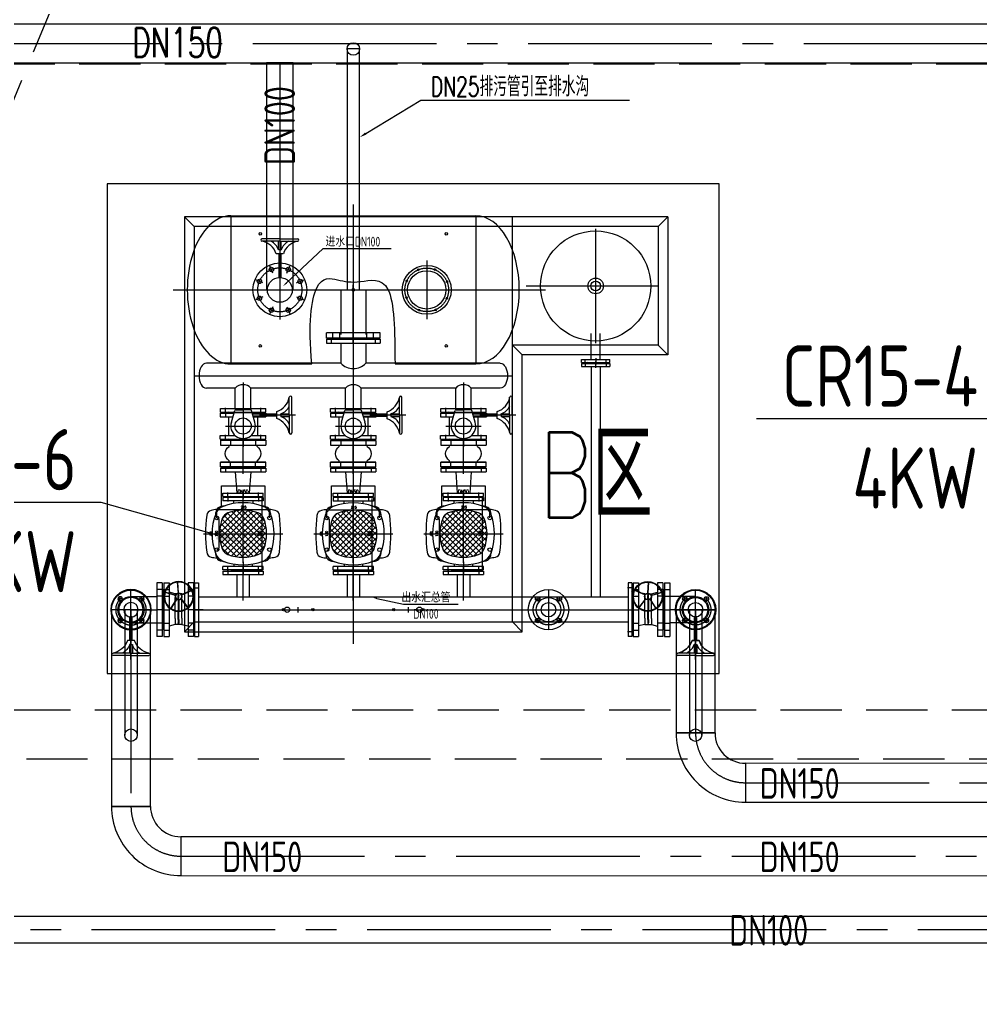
# Model space of a CAD drawing. Header units: millimetres. Extents: x 10779125 to 11142123, y -372083 to -144871.
# Drawn here: x 11064556 to 11068485, y -301267 to -297267 of the extents above; entities that cross this region are included whole.
import ezdxf
from ezdxf import colors
from ezdxf.entities.mleader import LeaderData, LeaderLine
from ezdxf.math import Vec2, Vec3

# ---------------------------------------------------------------- set-up
doc = ezdxf.new("R2010")
doc.units = ezdxf.units.MM
doc.header["$LTSCALE"] = 1000
doc.header["$MEASUREMENT"] = 0
doc.header["$PDSIZE"] = -1
for name, pattern in [('CENTER', [2.9, 2.5, -0.2, 0, -0.2]), ('CENTER2', [1.125, 0.75, -0.125, 0.125, -0.125]), ('DASH', [0.35, 0.25, -0.1]), ('DASHED', [0.35, 0.25, -0.1])]:
    doc.linetypes.add(name, pattern=pattern)
doc.layers.get('0').update_dxf_attribs({"color": 255, "linetype": 'CONTINUOUS'})
doc.layers.get('Defpoints').update_dxf_attribs({"linetype": 'CONTINUOUS'})
for name, color, linetype in [('1', 255, 'CONTINUOUS'), ('10', 7, 'CONTINUOUS'), ('1轮廓实线层', 7, 'CONTINUOUS'), ('2细线层', 4, 'CONTINUOUS'), ('3中心线', 1, 'CENTER2'), ('3中心线层', 1, 'CENTER'), ('4标注层', 4, 'CONTINUOUS'), ('4虚线层', 6, 'DASHED'), ('6文字层', 3, 'CONTINUOUS'), ('8', 8, 'CONTINUOUS')]:
    doc.layers.add(name, color=color, linetype=linetype)
for name, color, linetype, lineweight in [('1粗实线', 254, 'CONTINUOUS', 30), ('5底盘', 2, 'CONTINUOUS', 30), ('_0', 7, 'CONTINUOUS', 80)]:
    doc.layers.add(name, color=color, linetype=linetype, lineweight=lineweight)
doc.styles.add('_HZTXT', font='tssdeng.shx', dxfattribs={"width": 0.8, "bigfont": 'tssdchn.shx'})
doc.styles.add('CONVERTER_1', font='simplex.shx', dxfattribs={"width": 0.665})
doc.styles.add('hz', font='simplex', dxfattribs={"width": 0.7, "bigfont": 'hztxt'})
doc.styles.add('PC_TEXTSTYLE', font='isocp.shx', dxfattribs={"width": 0.8, "bigfont": 'hzfs.shx'})
doc.styles.add('TH_GBDIM', font='romans.shx', dxfattribs={"width": 0.8, "bigfont": 'gbcbig.shx'})
doc.dimstyles.new('TH_GBDIM', dxfattribs={"dimtxt": 3.5, "dimasz": 2.5, "dimexe": 2, "dimexo": 0, "dimgap": 1.5, "dimtad": 1, "dimdec": 1, "dimzin": 0, "dimdsep": 46, "dimtxsty": 'TH_GBDIM', "dimcen": 2.5, "dimclrd": 130, "dimclre": 130, "dimclrt": 3, "dimadec": 0, "dimazin": 0, "dimtfac": 0.714286, "dimtdec": 1, "dimtmove": 0, "dimatfit": 3, "dimfxl": 0, "dimtzin": 0, "dimlwd": -1, "dimlwe": -1, "dimarcsym": 0})

# ---------------------------------------------------------------- blocks, each defined once
blk = doc.blocks.new('bf211016')
at = {"layer": '8', "color": 8, "linetype": 'DASH', "elevation": 0}
blk.add_lwpolyline([(14385.7, 6587.7), (-10400, 6587.7), (-10400, 855), (6185.7, 855), (6185.7, 655), (1319.7, 655), (1319.7, 0)], dxfattribs=at)
blk = doc.blocks.new('*U221')
at = {"layer": '1粗实线'}
for p, q in [((-4.7, 2), (4.7, -2)), ((-2, -4.7), (2, 4.7))]:
    blk.add_line(p, q, dxfattribs=at)
blk = doc.blocks.new('*U222')
at = {"layer": '1粗实线', "color": 0, "linetype": 'ByBlock', "lineweight": -2}
for p, rotation in [((21520.6, -1105.9), 90), ((21588.8, -1105.9), 45), ((21472.3, -1154.1), 135), ((21472.3, -1222.3), 180), ((21637, -1222.3), 315), ((21520.6, -1270.6), 225), ((21588.8, -1270.6), 270)]:
    blk.add_blockref('*U221', p, dxfattribs=dict(at, rotation=rotation))
blk.add_blockref('*U221', (21637, -1154.1), dxfattribs=at)
blk = doc.blocks.new('DN100法兰侧视图')
at = {"layer": '1'}
for p, q in [((-25, 77.5), (-22, 82)), ((-22, 110), (0, 110)), ((-22, 110), (-22, -110)), ((0, 110), (0, -110)), ((-25, 77.5), (-25, -77.5)), ((-22, 55), (0, 55)), ((-25, -77.5), (-22, -82)), ((-22, -55), (0, -55)), ((-22, -110), (0, -110))]:
    blk.add_line(p, q, dxfattribs=at)
at = {"layer": '3中心线层'}
for p, q in [((-22, 83.1), (0, 83.1)), ((-25, 0), (0, 0)), ((-22, -83.1), (0, -83.1))]:
    blk.add_line(p, q, dxfattribs=at)
blk = doc.blocks.new('*U216')
blk.add_circle((0, 0), 9)
at = {"layer": '3中心线'}
blk.add_line((-14.4, -6), (14.4, 6), dxfattribs=at)
blk = doc.blocks.new('*U217')
at = {"color": 0, "linetype": 'ByBlock', "lineweight": -2}
for p, rotation in [((2646.1, -4991.8), 90), ((2715, -4991.8), 45), ((2597.4, -5040.5), 135), ((2597.4, -5109.4), 180), ((2763.7, -5109.4), 314.9999999999999), ((2646.1, -5158.1), 225), ((2715, -5158.1), 270)]:
    blk.add_blockref('*U216', p, dxfattribs=dict(at, rotation=rotation))
blk.add_blockref('*U216', (2763.7, -5040.5), dxfattribs=at)
blk = doc.blocks.new('DN100法兰正视图')
for radius in [110, 50.8]:
    blk.add_circle((0, 0), radius)
at = {"layer": '3中心线', "ltscale": 4}
for p, q in [((0, 121.7), (0, -121.7)), ((-121.7, 0), (121.7, 0))]:
    blk.add_line(p, q, dxfattribs=at)
blk.add_circle((0, 0), 90, dxfattribs=at)
blk.add_blockref('*U217', (-2680.6, 5074.9))
blk = doc.blocks.new('20200110.140932')
at = {"layer": '1粗实线'}
for p, q in [((-70, 0), (-74.5, -2)), ((-70, 0), (70, 0)), ((70, 0), (74.5, -2)), ((-110, -2), (-110, -18)), ((-110, -2), (110, -2)), ((-110, -18), (110, -18)), ((-50.8, -18), (-50.8, -100)), ((50.8, -18), (50.8, -100)), ((110, -2), (110, -18)), ((-50.8, -100), (-600, -100)), ((600, -100), (50.8, -100)), ((-481.8, -201.6), (-600, -201.6)), ((-481.8, -284.6), (-481.8, -201.6)), ((-31.8, -201.6), (-418.2, -201.6)), ((-418.2, -284.6), (-418.2, -201.6)), ((-31.8, -284.6), (-31.8, -201.6)), ((418.2, -201.6), (31.8, -201.6)), ((31.8, -284.6), (31.8, -201.6)), ((418.2, -284.6), (418.2, -201.6)), ((600, -201.6), (481.8, -201.6)), ((481.8, -284.6), (481.8, -201.6)), ((-542.5, -299.6), (-542.5, -284.6)), ((-542.5, -284.6), (-357.5, -284.6)), ((-542.5, -299.6), (-357.5, -299.6)), ((-505, -301.6), (-509.5, -299.6)), ((-505, -301.6), (-395, -301.6)), ((-395, -301.6), (-390.5, -299.6)), ((-357.5, -299.6), (-357.5, -284.6)), ((-92.5, -299.6), (-92.5, -284.6)), ((-92.5, -284.6), (92.5, -284.6)), ((-92.5, -299.6), (92.5, -299.6)), ((-55, -301.6), (-59.5, -299.6)), ((-55, -301.6), (55, -301.6)), ((55, -301.6), (59.5, -299.6)), ((92.5, -299.6), (92.5, -284.6)), ((357.5, -299.6), (357.5, -284.6)), ((357.5, -284.6), (542.5, -284.6)), ((357.5, -299.6), (542.5, -299.6)), ((395, -301.6), (390.5, -299.6)), ((395, -301.6), (505, -301.6)), ((505, -301.6), (509.5, -299.6)), ((542.5, -299.6), (542.5, -284.6))]:
    blk.add_line(p, q, dxfattribs=at)
at = {"layer": '1粗实线', "color": 1}
for p, q in [((-50.8, -18), (-50.8, -17)), ((50.8, -18), (50.8, -17)), ((-481.8, -284.6), (-481.8, -285.6)), ((-418.2, -284.6), (-418.2, -285.6)), ((-31.8, -284.6), (-31.8, -285.6)), ((31.8, -284.6), (31.8, -285.6)), ((418.2, -284.6), (418.2, -285.6)), ((481.8, -284.6), (481.8, -285.6))]:
    blk.add_line(p, q, dxfattribs=at)
at = {"layer": '1粗实线'}
for centre, radius, start, end in [((0, -51), 70.6, 223.9627, 316.0373), ((-450, -230.5), 43, 42.3363, 137.6637), ((0, -230.5), 43, 42.3363, 137.6637), ((450, -230.5), 43, 42.3363, 137.6637)]:
    blk.add_arc(centre, radius, start, end, dxfattribs=at)
blk.add_ellipse((-600, -150.8), major_axis=(0, -50.8), ratio=0.590551, start_param=3.141593, end_param=6.283185, dxfattribs=at)
at = {"layer": '1粗实线', "extrusion": (0, 0, -1)}
blk.add_ellipse((600, -150.8), major_axis=(0, -50.8), ratio=0.590551, start_param=3.141593, end_param=6.283185, dxfattribs=at)
at = {"layer": '3中心线', "ltscale": 50}
for p, q in [((-90, 0.8), (-90, -20.1)), ((90, 0.3), (90, -20.1)), ((-522.5, -302.4), (-522.5, -282.5)), ((-377.5, -301.9), (-377.5, -282.5)), ((-72.5, -302.4), (-72.5, -282.5)), ((72.5, -301.9), (72.5, -282.5)), ((377.5, -302.4), (377.5, -282.5)), ((522.5, -301.9), (522.5, -282.5))]:
    blk.add_line(p, q, dxfattribs=at)
at = {"layer": '3中心线', "ltscale": 2}
for p, q in [((0, 15.3), (0, -142.6)), ((-450, -178.5), (-450, -317.9)), ((0, -178.5), (0, -317.9)), ((450, -178.5), (450, -317.9))]:
    blk.add_line(p, q, dxfattribs=at)
at = {"layer": '3中心线', "ltscale": 4}
blk.add_line((-649.4, -150.8), (649.4, -150.8), dxfattribs=at)
blk = doc.blocks.new('20200110.131117')
for p, q in [((188.7, 99.6), (188.7, 172.5)), ((198.8, 99.6), (198.8, 172.5)), ((-31, 121.4), (0, 121.4)), ((31, 121.4), (0, 121.4)), ((-93.5, 107.9), (-93.5, 93.2)), ((-93.5, 107.9), (-37.3, 107.9)), ((-93.5, 93.2), (-41.5, 93.2)), ((-59, 93.2), (-59, 16.8)), ((-54.2, 110), (-58.9, 107.9)), ((-54.2, 110), (-36.7, 110)), ((-47.9, 71.1), (-34, 119.2)), ((47.9, 71.1), (34, 119.2)), ((36.7, 110), (54.2, 110)), ((37.3, 107.9), (93.5, 107.9)), ((137.8, 104.2), (38.3, 104.2)), ((137.8, 95.1), (41, 95.1)), ((41.5, 93.2), (93.5, 93.2)), ((54.2, 110), (58.9, 107.9)), ((59, 93.2), (59, 16.8)), ((93.5, 107.9), (93.5, 104.2)), ((93.5, 95.1), (93.5, 93.2)), ((137.8, 85.3), (137.8, 114)), ((153.6, 99.6), (153.6, 105.5)), ((153.6, 105.5), (188.7, 105.5)), ((153.6, 99.6), (153.6, 93.8)), ((153.6, 93.8), (188.7, 93.8)), ((188.7, 99.6), (188.7, 26.7)), ((198.8, 99.6), (198.8, 26.7)), ((-93.5, 2.1), (-93.5, 16.8)), ((-93.5, 16.8), (-33, 16.8)), ((-93.5, 2.1), (93.5, 2.1)), ((-54.2, 0), (-58.9, 2.1)), ((-54.2, 0), (54.2, 0)), ((33, 16.8), (93.5, 16.8)), ((54.2, 0), (58.9, 2.1)), ((93.5, 2.1), (93.5, 16.8))]:
    blk.add_line(p, q)
blk.add_circle((0, 55), 33.1)
for centre, radius, start, end in [((111.8, 188), 78.5, 289.3712, 348.6109), ((193.8, 172.5), 5.01, 0, 180), ((-31, 118.3), 3.1, 90, 163.9402), ((31, 118.3), 3.1, 16.0598, 90), ((137.8, 159.1), 55.9, 286.3757, 335.6536), ((111.8, 11.2), 78.5, 11.3891, 70.6288), ((137.8, 40.1), 55.9, 24.3464, 73.6243), ((0, 55), 50.5, 161.4103, 18.5897), ((193.8, 26.7), 5.01, 180, 0)]:
    blk.add_arc(centre, radius, start, end)
at = {"layer": '3中心线'}
for p, q in [((0, 139.2), (0, -29.2)), ((214.5, 99.6), (67, 99.6)), ((-72, 55), (72, 55)), ((0, 36.2), (0, -17.1))]:
    blk.add_line(p, q, dxfattribs=at)
at = {"layer": '3中心线', "ltscale": 50}
for p, q in [((-72.5, 110.8), (-72.5, 91.1)), ((72.5, 110.3), (72.5, 91.1)), ((-72.5, -0.8), (-72.5, 18.9)), ((72.5, -0.3), (72.5, 18.9))]:
    blk.add_line(p, q, dxfattribs=at)
blk = doc.blocks.new('20200102.130117')
for p, q in [((-55, 0), (-59.5, -2)), ((-55, 0), (55, 0)), ((55, 0), (59.5, -2)), ((-92.5, -2), (-92.5, -17)), ((-92.5, -2), (92.5, -2)), ((-92.5, -17), (92.5, -17)), ((-31.8, -17), (-25.4, -104)), ((31.8, -17), (25.4, -104)), ((92.5, -2), (92.5, -17)), ((-82.5, -118), (-82.5, -104)), ((-82.5, -104), (82.5, -104)), ((-82.5, -118), (82.5, -118)), ((-45, -120), (-49.5, -118)), ((45, -120), (49.5, -118)), ((82.5, -118), (82.5, -104)), ((-45, -120), (45, -120))]:
    blk.add_line(p, q)
at = {"color": 1}
for p, q in [((-31.8, -17), (-31.8, -16)), ((31.8, -17), (31.8, -16)), ((-25.4, -104), (-25.4, -105)), ((25.4, -104), (25.4, -105))]:
    blk.add_line(p, q, dxfattribs=at)
at = {"layer": '3中心线', "ltscale": 50}
for p, q in [((-72.5, 0.8), (-72.5, -19.1)), ((72.5, 0.3), (72.5, -19.1)), ((-62.5, -120.8), (-62.5, -101.9)), ((62.5, -120.3), (62.5, -101.9))]:
    blk.add_line(p, q, dxfattribs=at)
at = {"layer": '3中心线'}
for p, q in [((0, -25.4), (0, 5.1)), ((0, -95.6), (0, -126.1))]:
    blk.add_line(p, q, dxfattribs=at)
blk = doc.blocks.new('*D22')
at = {"layer": 'Defpoints', "color": 130, "transparency": 16777216}
for p, q in [((-107.5, -85), (-107.5, -49.3)), ((-102.5, -51.3), (102.5, -51.3)), ((107.5, -85), (107.5, -49.3))]:
    blk.add_line(p, q, dxfattribs=at)
at = {"layer": 'Defpoints', "color": 0, "transparency": 16777216}
for p in [(107.5, -51.3), (-107.5, -85), (107.5, -85)]:
    blk.add_point(p, dxfattribs=at)
at = {"layer": 'Defpoints', "color": 130, "transparency": 16777216}
for points in [[(-102.5, -50.5), (-102.5, -52.2), (-107.5, -51.3)], [(102.5, -50.5), (102.5, -52.2), (107.5, -51.3)]]:
    blk.add_solid(points, dxfattribs=at)
at = {"layer": 'Defpoints', "color": 3, "transparency": 16777216, "insert": (2.3, -41.3), "char_height": 10, "attachment_point": 5, "style": 'TH_GBDIM'}
blk.add_mtext('215', dxfattribs=at)
blk = doc.blocks.new('*D24')
at = {"layer": 'Defpoints', "color": 130, "transparency": 16777216}
for p, q in [((-107.5, -85), (-96.6, -85)), ((-98.6, -90), (-98.6, -210)), ((-107.5, -215), (-96.6, -215))]:
    blk.add_line(p, q, dxfattribs=at)
at = {"layer": 'Defpoints', "color": 0, "transparency": 16777216}
for p in [(-107.5, -85), (-107.5, -215), (-98.6, -215)]:
    blk.add_point(p, dxfattribs=at)
at = {"layer": 'Defpoints', "color": 130, "transparency": 16777216}
for points in [[(-99.5, -90), (-97.8, -90), (-98.6, -85)], [(-99.5, -210), (-97.8, -210), (-98.6, -215)]]:
    blk.add_solid(points, dxfattribs=at)
at = {"layer": 'Defpoints', "color": 3, "transparency": 16777216, "insert": (-108.6, -150), "char_height": 10, "attachment_point": 5, "rotation": 90, "style": 'TH_GBDIM'}
blk.add_mtext('130', dxfattribs=at)
blk = doc.blocks.new('*D23')
at = {"layer": 'Defpoints', "color": 130, "transparency": 16777216}
for p, q in [((45, 0), (79.5, 0)), ((77.5, -295), (77.5, -5)), ((45, -300), (79.5, -300))]:
    blk.add_line(p, q, dxfattribs=at)
at = {"layer": 'Defpoints', "color": 0, "transparency": 16777216}
for p in [(45, 0), (77.5, 0), (45, -300)]:
    blk.add_point(p, dxfattribs=at)
at = {"layer": 'Defpoints', "color": 130, "transparency": 16777216}
for points in [[(76.7, -5), (78.3, -5), (77.5, 0)], [(76.7, -295), (78.3, -295), (77.5, -300)]]:
    blk.add_solid(points, dxfattribs=at)
at = {"layer": 'Defpoints', "color": 3, "transparency": 16777216, "insert": (67.5, -150), "char_height": 10, "attachment_point": 5, "rotation": 90, "style": 'TH_GBDIM'}
blk.add_mtext('300', dxfattribs=at)
blk = doc.blocks.new('20200110.143234')
at = {"layer": '1粗实线'}
for p, q in [((-45, 0), (-49.5, -2)), ((-45, 0), (45, 0)), ((45, 0), (49.5, -2)), ((405, 0), (400.5, -2)), ((405, 0), (495, 0)), ((495, 0), (499.5, -2)), ((855, 0), (850.5, -2)), ((855, 0), (945, 0)), ((945, 0), (949.5, -2)), ((-82.5, -2), (-82.5, -16)), ((-82.5, -2), (82.5, -2)), ((-82.5, -16), (82.5, -16)), ((-25.4, -16), (-25.4, -109.2)), ((25.4, -16), (25.4, -109.2)), ((82.5, -2), (82.5, -16)), ((367.5, -2), (367.5, -16)), ((367.5, -2), (532.5, -2)), ((367.5, -16), (532.5, -16)), ((424.6, -16), (424.6, -109.2)), ((475.4, -16), (475.4, -109.2)), ((532.5, -2), (532.5, -16)), ((817.5, -2), (817.5, -16)), ((817.5, -2), (982.5, -2)), ((817.5, -16), (982.5, -16)), ((874.6, -16), (874.6, -109.2)), ((925.4, -16), (925.4, -109.2)), ((982.5, -2), (982.5, -16)), ((-198, -50), (-182, -50)), ((-198, -50), (-198, -270)), ((-182, -50), (-182, -270)), ((1588, -50), (1572, -50)), ((1572, -50), (1572, -270)), ((1588, -50), (1588, -270)), ((-200, -90), (-198, -85.5)), ((-200, -90), (-200, -230)), ((1572, -109.2), (-182, -109.2)), ((1590, -90), (1588, -85.5)), ((1590, -90), (1590, -230)), ((-200, -230), (-198, -234.5)), ((1572, -210.8), (-182, -210.8)), ((1590, -230), (1588, -234.5)), ((-198, -270), (-182, -270)), ((1588, -270), (1572, -270))]:
    blk.add_line(p, q, dxfattribs=at)
at = {"layer": '1粗实线', "color": 1}
for p, q in [((-25.4, -16), (-25.4, -15)), ((25.4, -16), (25.4, -15)), ((424.6, -16), (424.6, -15)), ((475.4, -16), (475.4, -15)), ((874.6, -16), (874.6, -15)), ((925.4, -16), (925.4, -15)), ((-182, -109.2), (-183, -109.2)), ((1572, -109.2), (1573, -109.2)), ((-182, -210.8), (-183, -210.8)), ((1572, -210.8), (1573, -210.8))]:
    blk.add_line(p, q, dxfattribs=at)
at = {"layer": '1粗实线'}
for centre in [(180, -160), (720, -160)]:
    blk.add_circle(centre, 11, dxfattribs=at)
at = {"layer": '3中心线', "ltscale": 50}
for p, q in [((-62.5, 0.8), (-62.5, -18.1)), ((62.5, 0.3), (62.5, -18.1)), ((387.5, 0.8), (387.5, -18.1)), ((512.5, 0.3), (512.5, -18.1)), ((837.5, 0.8), (837.5, -18.1)), ((962.5, 0.3), (962.5, -18.1)), ((-200.8, -70), (-179.9, -70)), ((1590.8, -70), (1569.9, -70)), ((-200.3, -250), (-179.9, -250)), ((1590.3, -250), (1569.9, -250))]:
    blk.add_line(p, q, dxfattribs=at)
at = {"layer": '3中心线'}
for p, q in [((0, -43.8), (0, 16.3)), ((450, -43.8), (450, 16.3)), ((900, -43.8), (900, 16.3)), ((-163.4, -160), (-215.3, -160)), ((1553.4, -160), (1605.3, -160))]:
    blk.add_line(p, q, dxfattribs=at)
at = {"layer": '3中心线', "ltscale": 2}
for p, q in [((0, -122), (0, 16.3)), ((450, -122), (450, 16.3)), ((900, -122), (900, 16.3))]:
    blk.add_line(p, q, dxfattribs=at)
at = {"layer": '3中心线', "ltscale": 4}
blk.add_line((-199.4, -160), (1589.4, -160), dxfattribs=at)
blk = doc.blocks.new('20200102.103524')
for p, q in [((-28.8, 0), (-33.2, -2)), ((-28.8, 0), (28.8, 0)), ((28.8, 0), (33.2, -2)), ((-57.5, -2), (-57.5, -14)), ((-57.5, -2), (57.5, -2)), ((-57.5, -14), (57.5, -14)), ((57.5, -2), (57.5, -14))]:
    blk.add_line(p, q)
at = {"color": 1}
for p, q in [((-19.1, -14), (-19.1, -13)), ((19.1, -14), (19.1, -13))]:
    blk.add_line(p, q, dxfattribs=at)
at = {"layer": '3中心线', "linetype": 'CENTER2', "ltscale": 0.5}
for p, q in [((-42.5, 0.8), (-42.5, -16.1)), ((0, -19.9), (0, 6.2)), ((42.5, 0.3), (42.5, -16.1))]:
    blk.add_line(p, q, dxfattribs=at)
blk = doc.blocks.new('DN65软连接')
at = {"layer": '1'}
for p, q in [((3, 92.5), (23, 92.5)), ((3, 92.5), (3, -92.5)), ((3, -92.5), (3, 92.5)), ((3, 92.5), (23, 92.5)), ((3, -92.5), (3, 92.5)), ((3, 92.5), (23, 92.5)), ((23, 92.5), (23, -92.5)), ((23, -92.5), (23, 92.5)), ((23, -92.5), (23, 92.5)), ((92, -92.5), (92, 92.5)), ((112, 92.5), (92, 92.5)), ((92, -92.5), (92, 92.5)), ((112, 92.5), (92, 92.5)), ((112, -92.5), (112, 92.5)), ((112, -92.5), (112, 92.5)), ((0, 60), (3, 64.5)), ((0, 60), (0, -60)), ((0, -60), (0, 60)), ((0, -60), (0, 60)), ((23, 57), (28.5, 57)), ((86.5, 57), (92, 57)), ((115, 60), (112, 64.5)), ((115, 60), (112, 64.5)), ((115, -60), (115, 60)), ((115, -60), (115, 60)), ((0, -60), (3, -64.5)), ((0, -60), (3, -64.5)), ((0, -60), (3, -64.5)), ((23, -57), (28.5, -57)), ((86.5, -57), (92, -57)), ((115, -60), (112, -64.5)), ((115, -60), (112, -64.5)), ((3, -92.5), (23, -92.5)), ((3, -92.5), (23, -92.5)), ((3, -92.5), (23, -92.5)), ((112, -92.5), (92, -92.5)), ((112, -92.5), (92, -92.5))]:
    blk.add_line(p, q, dxfattribs=at)
for centre, start, end in [((57.5, 38.1), 33.095, 146.905), ((57.5, -38.1), 213.095, 326.905)]:
    blk.add_arc(centre, 34.6, start, end, dxfattribs=at)
at = {"layer": '3中心线层'}
for p, q in [((3, 51.3), (23, 51.3)), ((112, 51.3), (92, 51.3)), ((0, 0), (115, 0)), ((112, 0), (92, 0)), ((3, -51.3), (23, -51.3)), ((112, -51.3), (92, -51.3))]:
    blk.add_line(p, q, dxfattribs=at)
blk = doc.blocks.new('DN50法兰俯视图')
at = {"layer": '1'}
for centre, radius in [((0, 0), 82.5), ((-44.2, 44.2), 9), ((44.2, 44.2), 9), ((0, 0), 29.5), ((-44.2, -44.2), 9), ((44.2, -44.2), 9)]:
    blk.add_circle(centre, radius, dxfattribs=at)
at = {"layer": '2细线层'}
blk.add_circle((0, 0), 50, dxfattribs=at)
at = {"layer": '3中心线层'}
for p, q in [((0, 82.5), (0, -82.5)), ((-53.2, 44.2), (-35.2, 44.2)), ((-44.2, 53.2), (-44.2, 35.2)), ((35.2, 44.2), (53.2, 44.2)), ((44.2, 53.2), (44.2, 35.2)), ((-82.5, 0), (82.5, 0)), ((-44.2, -35.2), (-44.2, -53.2)), ((44.2, -35.2), (44.2, -53.2)), ((-53.2, -44.2), (-35.2, -44.2)), ((35.2, -44.2), (53.2, -44.2))]:
    blk.add_line(p, q, dxfattribs=at)
at = {"layer": '4虚线层'}
blk.add_circle((0, 0), 62.5, dxfattribs=at)
blk = doc.blocks.new('法兰式蝶阀DN100')
at = {"lineweight": 30}
for p, q in [((-60.7, 76.7), (-65.7, 102.4)), ((44.1, 73.4), (8.2, 101)), ((44.6, 74.1), (9.1, 101.7)), ((60.3, 76.6), (79.1, 117.4)), ((60.7, 76), (81, 116.6)), ((64.6, 76.7), (70.5, 102.4)), ((-60.7, 49.5), (-67.6, 25)), ((-60.7, 76.7), (-60.7, 49.5)), ((-52.1, 76.7), (-60.7, 76.7)), ((-52.1, 49.5), (-60.7, 49.5)), ((-39.9, 64.3), (-53.8, 64.3)), ((-40.4, 61.9), (-53.8, 61.9)), ((-45.5, 76.7), (-52.1, 76.7)), ((-45.5, 49.5), (-52.1, 49.5)), ((-41.6, 76.7), (-45.5, 76.7)), ((-41.6, 49.5), (-45.5, 49.5)), ((-34.3, 76.7), (-41.6, 76.7)), ((-36, 49.5), (-41.6, 49.5)), ((-40.4, 61.9), (-2, 61.9)), ((-39.9, 64.3), (-1.8, 64.3)), ((-36, 49.5), (32.9, 49.5)), ((-34.3, 76.7), (46.1, 76.7)), ((18.3, 61.9), (-2, 61.9)), ((18.3, 64.3), (-1.8, 64.3)), ((43.5, 56.3), (5.2, 32.3)), ((44.2, 55.6), (5.5, 31.4)), ((39.9, 64.3), (18.3, 64.3)), ((40.4, 61.9), (18.3, 61.9)), ((32.9, 49.5), (46.1, 49.5)), ((34.3, 76.7), (46.1, 76.7)), ((39.9, 64.3), (58.3, 64.3)), ((40.4, 61.9), (58.3, 61.9)), ((46.1, 76.7), (50.5, 76.7)), ((46.1, 49.5), (50.5, 49.5)), ((57.1, 76.7), (50.5, 76.7)), ((57.1, 49.5), (50.5, 49.5)), ((57.1, 76.7), (64.6, 76.7)), ((57.1, 49.5), (63.1, 49.5)), ((57.4, 51.9), (70.7, 8.6)), ((58.3, 52.2), (71.9, 9)), ((64.6, 49.5), (63.1, 49.5)), ((64.6, 76.7), (64.6, 49.5)), ((64.6, 49.5), (72.2, 25)), ((67.1, 63.3), (112.4, 60)), ((67.3, 63.8), (112.5, 61.1))]:
    blk.add_line(p, q, dxfattribs=at)
for centre, radius in [((54.1, 64.7), 60.9), ((54.1, 64.7), 58.5), ((53.7, 64.3), 13.2)]:
    blk.add_circle(centre, radius, dxfattribs=at)
for centre, start, end in [((-54.9, 63.1), 48.387, 311.613), ((59.4, 63.1), 228.387, 131.613)]:
    blk.add_arc(centre, 1.65, start, end, dxfattribs=at)
at = {"rotation": 270}
blk.add_blockref('DN100法兰侧视图', (0, 102.4), dxfattribs=at)
at = {"xscale": -1, "rotation": 270}
blk.add_blockref('DN100法兰侧视图', (0, 25), dxfattribs=at)
blk = doc.blocks.new('SDFSDFSDFSE')
for p, q in [((-4.6, -96.9), (-4.6, 0)), ((4.6, -96.9), (4.6, 0)), ((-14.3, -96.9), (14.3, -96.9)), ((0, -112.6), (-5.9, -112.6)), ((-5.9, -112.6), (-5.9, -147.8)), ((0, -112.6), (5.9, -112.6)), ((5.9, -112.6), (5.9, -147.8)), ((0, -147.8), (-72.9, -147.8)), ((0, -157.8), (-72.9, -157.8)), ((0, -147.8), (72.9, -147.8)), ((0, -157.8), (72.9, -157.8))]:
    blk.add_line(p, q)
at = {"lineweight": -2}
blk.add_line((-4.6, 0), (4.6, 0), dxfattribs=at)
for centre, radius, start, end in [((-88.4, -70.8), 78.5, 281.3891, 340.6288), ((-59.5, -96.9), 55.9, 294.3464, 343.6243), ((59.5, -96.9), 55.9, 196.3757, 245.6536), ((88.4, -70.8), 78.5, 199.3712, 258.6109), ((-72.9, -152.8), 5.01, 90, 270), ((72.9, -152.8), 5.01, 270, 90)]:
    blk.add_arc(centre, radius, start, end)
at = {"layer": '3中心线'}
blk.add_line((0, -173.5), (0, -26), dxfattribs=at)
blk = doc.blocks.new('150')
at = {"layer": '1'}
for p, q in [((160, 93.5), (160, 252.5)), ((36, -30.5), (-123, -30.5))]:
    blk.add_line(p, q, dxfattribs=at)
for radius in [283, 124]:
    blk.add_arc((160, -30.5), radius, 90, 180, dxfattribs=at)
at = {"layer": '3中心线层'}
blk.add_arc((160, -30.5), 203.5, 90, 180, dxfattribs=at)
blk = doc.blocks.new('20200103.08214')
h = blk.add_hatch()
h.set_pattern_fill('ANSI37', color=256, scale=5.249449, angle=90)
h.set_pattern_definition([(135, (-3e-11, -149.996), (-11.7853, -11.7853), []), (225, (-3e-11, -149.996), (11.7853, -11.7853), [])])
h.paths.add_polyline_path([(62.02, -234.88, 0.2147571), (84.88, -212.02, 0.1831631), (84.88, -87.98, 0.2147571), (62.02, -65.12, 0.1831631), (-62.02, -65.12, 0.2147571), (-84.88, -87.98, 0.1831631), (-84.88, -212.02, 0.2147571), (-62.02, -234.88, 0.1831631)])
at = {"color": 0}
for p, q in [((-88.41, 45.8), (88.41, 45.8)), ((-88.41, -41.4), (-88.41, 45.8)), ((88.41, 45.8), (88.41, -41.4)), ((-39.16, -16), (-39.16, -26.66)), ((39.16, -16), (39.16, -26.66)), ((-129, -144.24), (-135.91, -144.24)), ((-135.91, -144.24), (-135.91, -150)), ((-129, -150), (-135.91, -150)), ((-135.91, -150), (-135.91, -155.76)), ((-129, -155.76), (-135.91, -155.76)), ((-129, -141.94), (-126.5, -140.49)), ((-129, -141.94), (-129, -158.06)), ((-129, -158.06), (-126.5, -159.51)), ((-37.43, -273.63), (-37.43, -284)), ((37.43, -273.63), (37.43, -284))]:
    blk.add_line(p, q, dxfattribs=at)
for p, q in [((-45, 0), (-49.5, -2)), ((45, 0), (-45, 0)), ((45, 0), (49.5, -2)), ((82.5, -2), (-82.5, -2)), ((-82.5, -2), (-82.5, -16)), ((82.5, -16), (-82.5, -16)), ((82.5, -2), (82.5, -16)), ((82.5, -284), (-82.5, -284)), ((-82.5, -298), (-82.5, -284)), ((82.5, -298), (-82.5, -298)), ((-45, -300), (-49.5, -298)), ((45, -300), (-45, -300)), ((45, -300), (49.5, -298)), ((82.5, -298), (82.5, -284))]:
    blk.add_line(p, q)
at = {"color": 1}
for p, q in [((-25.4, -16), (-25.4, -15)), ((25.4, -16), (25.4, -15)), ((-25.4, -284), (-25.4, -285)), ((25.4, -284), (25.4, -285))]:
    blk.add_line(p, q, dxfattribs=at)
blk.add_lwpolyline([(62.02, -234.88, 0.2147571), (84.88, -212.02, 0.1831631), (84.88, -87.98, 0.2147571), (62.02, -65.12, 0.1831631), (-62.02, -65.12, 0.2147571), (-84.88, -87.98, 0.1831631), (-84.88, -212.02, 0.2147571), (-62.02, -234.88, 0.1831631), (62.02, -234.88)], format="xyb")
at = {"color": 3}
for centre in [(-107.5, -85), (107.5, -85), (-107.5, -215), (107.5, -215)]:
    blk.add_circle(centre, 7.49, dxfattribs=at)
at = {"color": 0}
for centre, radius, start, end in [((-63.28, -86.72), 51.83, 110.75884, 159.24116), ((-87.72, -62.28), 23.04, 103.98587, 166.01413), ((0, -414.47), 385.98, 101.19242, 103.98587), ((0, -253.66), 230.36, 69.24116, 110.75884), ((0, -414.47), 385.98, 76.01413, 78.80758), ((63.28, -86.72), 51.83, 20.75884, 69.24116), ((87.72, -62.28), 23.04, 13.98587, 76.01413), ((480.29, -150), 633.48, 173.15095, 186.84905), ((-125.8, -77.2), 23.04, 101.54959, 173.15095), ((0, -692.78), 651.33, 99.49384, 101.54959), ((103.66, -150), 230.36, 159.24116, 200.75884), ((264.47, -150), 385.98, 166.01413, 168.80758), ((0, -692.78), 651.33, 78.45041, 80.50616), ((-264.47, -150), 385.98, 11.19242, 13.98587), ((-103.66, -150), 230.36, 339.24116, 20.75884), ((125.8, -77.2), 23.04, 6.84905, 78.45041), ((-480.29, -150), 633.48, 353.15095, 6.84905), ((-125.8, -222.8), 23.04, 186.84905, 258.45041), ((264.47, -150), 385.98, 191.19242, 193.98587), ((-63.28, -213.28), 51.83, 200.75884, 249.24116), ((63.28, -213.28), 51.83, 290.75884, 339.24116), ((-264.47, -150), 385.98, 346.01413, 348.80758), ((125.8, -222.8), 23.04, 281.54959, 353.15095), ((0, 392.78), 651.33, 258.45041, 260.50616), ((-87.72, -237.72), 23.04, 193.98587, 256.01413), ((0, 114.47), 385.98, 256.01413, 258.80758), ((0, -46.34), 230.36, 249.24116, 290.75884), ((0, 114.47), 385.98, 281.19242, 283.98587), ((87.72, -237.72), 23.04, 283.98587, 346.01413), ((0, 392.78), 651.33, 279.49384, 281.54959)]:
    blk.add_arc(centre, radius, start, end, dxfattribs=at)
at = {"layer": '3中心线', "ltscale": 50}
for p, q in [((-62.5, 0.26), (-62.5, -18.06)), ((62.5, 0.8), (62.5, -18.09)), ((-62.5, -300.26), (-62.5, -281.94)), ((62.5, -300.8), (62.5, -281.91))]:
    blk.add_line(p, q, dxfattribs=at)
at = {"layer": '3中心线'}
for p, q in [((0, -34.57), (0, 16.29)), ((0, -268.65), (0, -31.35)), ((-161.77, -150), (161.77, -150)), ((-120.53, -150), (120.53, -150)), ((0, -265.43), (0, -316.29))]:
    blk.add_line(p, q, dxfattribs=at)
at = {"layer": '6文字层', "color": 2, "insert": (0, 22.35), "char_height": 15, "attachment_point": 5, "style": 'CONVERTER_1'}
blk.add_mtext_dynamic_manual_height_columns('DN50', width=38.3053, gutter_width=1, heights=[0], dxfattribs=at)
at = {"layer": 'Defpoints'}
dim = blk.add_linear_dim(base=(77.51, 0), p1=(45, -300), p2=(45, 0), angle=90, dimstyle='TH_GBDIM', override={"dimtxt": 10, "dimasz": 5}, dxfattribs=at)
dim.commit()
dim.dimension.update_dxf_attribs({"geometry": '*D23', "text_midpoint": (67.51, -150)})
dim = blk.add_linear_dim(base=(107.5, -51.32), p1=(-107.5, -85), p2=(107.5, -85), dimstyle='TH_GBDIM', override={"dimtxt": 10, "dimasz": 5}, dxfattribs=at)
dim.commit()
dim.dimension.update_dxf_attribs({"geometry": '*D22', "text_midpoint": (2.27, -51.32), "dimtype": 128})
dim = blk.add_linear_dim(base=(-98.65, -215), p1=(-107.5, -85), p2=(-107.5, -215), angle=90, dimstyle='TH_GBDIM', override={"dimtxt": 10, "dimasz": 5}, dxfattribs=at)
dim.commit()
dim.dimension.update_dxf_attribs({"geometry": '*D24', "text_midpoint": (-98.65, -150), "dimtype": 128})
blk = doc.blocks.new('sffweafsere')
for radius in [225, 31.9, 20.2]:
    blk.add_circle((1012.6, 548.5), radius)
at = {"layer": '1粗实线'}
for p, q in [((-477.4, 835.7), (522.6, 835.7)), ((-477.4, 835.7), (-477.4, 229.7)), ((522.6, 835.7), (522.6, 229.7)), ((-28.2, 532.7), (-28.2, 350.7)), ((73.4, 532.7), (73.4, 350.7)), ((993.5, 248), (993.5, 354.4)), ((1031.6, 248), (1031.6, 354.4)), ((-477.4, 229.7), (-146.1, 229.7)), ((193, 229.7), (522.6, 229.7)), ((993.5, 220), (993.5, -723.5)), ((1031.6, 220), (1031.6, -723.5))]:
    blk.add_line(p, q, dxfattribs=at)
for centre, radius in [((-357.4, 761.7), 5), ((402.6, 761.7), 5), ((322.6, 532.7), 100), ((322.6, 532.7), 78.3), ((22.6, 532.7), 5), ((-357.4, 303.7), 5), ((402.6, 303.7), 5)]:
    blk.add_circle(centre, radius, dxfattribs=at)
for centre, ratio, start_param, end_param in [((-477.4, 532.7), 0.587459, 0, 3.141593), ((522.6, 532.7), 0.587508, 3.141593, 6.283185)]:
    blk.add_ellipse(centre, major_axis=(0, 303), ratio=ratio, start_param=start_param, end_param=end_param, dxfattribs=at)
blk.add_open_spline([(-146.1, 229.7), (-146.1, 229.7), (-146.1, 229.7), (-146.1, 229.7), (-162.8, 391.9), (-135.9, 595.9), (-39, 572.9), (41.5, 555.8), (186.9, 600.9), (193, 365), (193, 229.7), (193, 229.7), (193, 229.7), (193, 229.7)], degree=3, knots=[0, 0, 0, 0, 0, 0, 0, 1, 2, 3, 4, 5, 5, 5, 5, 5, 5, 5], dxfattribs=at)
at = {"layer": '3中心线', "ltscale": 3}
blk.add_line((22.6, 881.7), (22.6, -913.5), dxfattribs=at)
at = {"layer": '3中心线'}
for p, q in [((1012.6, 315.2), (1012.6, 781.8)), ((22.6, 317.4), (22.6, 552.6)), ((729.3, 548.5), (1265.9, 548.5))]:
    blk.add_line(p, q, dxfattribs=at)
at = {"layer": '3中心线', "linetype": 'CENTER2', "ltscale": 2}
blk.add_line((322.6, 652.5), (322.6, 413), dxfattribs=at)
at = {"layer": '3中心线', "linetype": 'CENTER2', "ltscale": 4}
blk.add_line((-712.6, 532.7), (807.8, 532.7), dxfattribs=at)
at = {"layer": '3中心线', "ltscale": 0.4}
for p, q in [((-202.4, -785.3), (-202.4, -763.3)), ((247.6, -785.3), (247.6, -763.3))]:
    blk.add_line(p, q, dxfattribs=at)
at = {"layer": '3中心线', "linetype": 'CENTER2', "ltscale": 4}
blk.add_circle((322.6, 532.7), 89.1, dxfattribs=at)
at = {"layer": '5底盘'}
for p, q in [((1307.6, 831.7), (-667.4, 831.7)), ((-667.4, 831.7), (-667.4, -864.3)), ((-627.4, 791.7), (-667.4, 831.7)), ((672.6, -824.3), (672.6, 831.7)), ((1267.6, 791.7), (1307.6, 831.7)), ((1307.6, 831.7), (1307.6, 266.7)), ((1267.6, 791.7), (-627.4, 791.7)), ((-627.4, 791.7), (-627.4, -824.3)), ((1267.6, 791.7), (1267.6, 306.7)), ((1267.6, 306.7), (672.6, 306.7)), ((672.6, 306.7), (712.6, 266.7)), ((1267.6, 306.7), (1307.6, 266.7)), ((712.6, -864.3), (712.6, 266.7)), ((1307.6, 266.7), (712.6, 266.7)), ((-627.4, -824.3), (-667.4, -864.3)), ((-627.4, -824.3), (672.6, -824.3)), ((712.6, -864.3), (672.6, -824.3)), ((-667.4, -864.3), (712.6, -864.3))]:
    blk.add_line(p, q, dxfattribs=at)
for centre in [(-357.4, 761.7), (402.6, 761.7), (-357.4, 303.7), (402.6, 303.7), (-262.4, -774.3), (-142.4, -774.3), (187.6, -774.3), (307.6, -774.3)]:
    blk.add_circle(centre, 5, dxfattribs=at)
for name, p in [('DN100法兰正视图', (-277.4, 532.7)), ('20200102.103524', (1012.6, 234)), ('20200110.131117', (-427.4, -78.9)), ('20200110.131117', (22.6, -79.3)), ('20200110.131117', (472.6, -78.9)), ('20200102.130117', (-427.4, -193.9)), ('20200102.130117', (22.6, -194.3)), ('20200102.130117', (472.6, -193.9)), ('20200103.08214', (-427.4, -313.9)), ('20200103.08214', (22.6, -314.3)), ('20200103.08214', (472.6, -313.9)), ('DN100法兰侧视图', (1187.6, -774.3)), ('DN50法兰俯视图', (819.9, -774.3))]:
    blk.add_blockref(name, p)
at = {"extrusion": (0, 0, -1), "zscale": -1, "rotation": 90.00000000000001}
blk.add_blockref('DN100法兰侧视图', (-22.6, 357.7), dxfattribs=at)
at = {"xscale": -1, "rotation": 180}
blk.add_blockref('20200102.103524', (1012.6, 234), dxfattribs=at)
at = {"xscale": -1}
blk.add_blockref('DN100法兰侧视图', (-652.4, -774.3), dxfattribs=at)
at = {"layer": '1粗实线'}
blk.add_blockref('*U222', (-21231.3, 1721.2), dxfattribs=at)
at = {"layer": '3中心线', "color": 3}
blk.add_blockref('20200110.140932', (22.6, 332.7), dxfattribs=at)
at = {"layer": '3中心线'}
blk.add_blockref('20200110.143234', (-427.4, -614.3), dxfattribs=at)
at = {"layer": '_0', "color": 5, "lineweight": -3, "xscale": -1, "rotation": 270}
for p in [(-427.4, -193.9), (22.6, -194.3), (472.6, -193.9)]:
    blk.add_blockref('DN65软连接', p, dxfattribs=at)
at = {"layer": '4标注层'}
ml = blk.add_multileader_mtext('Standard', dxfattribs=at)
ml.set_content('进水口DN100', color=256, style='PC_TEXTSTYLE')
ml.set_leader_properties()
ml.build(insert=Vec2(0, 0))
ml.multileader.update_dxf_attribs({"text_left_attachment_type": 5, "text_right_attachment_type": 5, "arrow_head_size": 20})
ctx = ml.context
ctx.base_point, ctx.char_height, ctx.arrow_head_size, ctx.plane_origin = Vec3(-92.6, 701.3), 40, 20, Vec3(-457.4, 603.8)
ctx.left_attachment, ctx.right_attachment = 5, 5
notes = []
notes.append((ctx, [(1, (1, 1, 0), (-100.6, 701.3), (1, 0), 8, [(0, [(-264.4, 547.6)], 0, [])])]))
ctx.mtext.insert, ctx.mtext.flow_direction = Vec3(-90.6, 749.6), 5
ml = blk.add_multileader_mtext('Standard', dxfattribs=at)
ml.set_content('出水汇总管DN100', color=256, style='PC_TEXTSTYLE')
ml.set_leader_properties()
ml.build(insert=Vec2(0, 0))
ml.multileader.update_dxf_attribs({"text_left_attachment_type": 6, "text_right_attachment_type": 6, "arrow_head_size": 20})
ctx = ml.context
ctx.base_point, ctx.char_height, ctx.arrow_head_size, ctx.plane_origin = Vec3(236.1, -752.2), 40, 20, Vec3(-93.2, -840.7)
ctx.left_attachment, ctx.right_attachment, ctx.text_align_type = 6, 6, 1
notes.append((ctx, [(1, (1, 1, 0), (228.1, -752.2), (1, 0), 8, [(0, [(99.8, -723.5)], 0, [])])]))
ctx.mtext.insert, ctx.mtext.width, ctx.mtext.alignment, ctx.mtext.flow_direction = Vec3(319.4, -704.2), 210.765, 2, 5
for ctx, leaders in notes:
    for number, flags, end, landing, length, lines in leaders:
        leader = LeaderData()
        leader.index, (leader.has_last_leader_line, leader.has_dogleg_vector, leader.attachment_direction) = number, flags
        leader.last_leader_point, leader.dogleg_vector, leader.dogleg_length = Vec3(end), Vec3(landing), length
        for number, points, colour, breaks in lines:
            line = LeaderLine()
            line.index, line.vertices, line.color, line.breaks = number, Vec3.list(points), colors.encode_raw_color(colour), breaks
            leader.lines.append(line)
        ctx.leaders.append(leader)

msp = doc.modelspace()

# ---------------------------------------------------------------- linework, layer by layer
for p, q in [((11065011.4, -299624.7, 0), (11065116.9, -299624.7, 0)), ((11067317.2, -299624.7, 0), (11067211.7, -299624.7, 0)), ((11065011.4, -299732.7, 0), (11065116.9, -299732.7, 0)), ((11067317.2, -299732.7, 0), (11067211.7, -299732.7, 0))]:
    msp.add_line(p, q)
at = {"color": 0}
for p, q in [((11064986, -299678.7, 0), (11064986, -300191.2, 0)), ((11065036.8, -299678.7, 0), (11065036.8, -300191.2, 0)), ((11067291.8, -299678.7, 0), (11067291.8, -300191.2, 0)), ((11067342.6, -299678.7, 0), (11067342.6, -300191.2, 0))]:
    msp.add_line(p, q, dxfattribs=at)
at = {"lineweight": -2, "elevation": 0}
for points in [[(11059883.9, -297444.5), (11070259.4, -297444.5), (11070259.4, -297285.5), (11059883.9, -297285.5)], [(11065893.8, -298371.7), (11065944.8, -298371.7), (11065944.8, -297387.3), (11065893.8, -297387.3)], [(11064914.3, -299938.7), (11067414.3, -299938.7), (11067414.3, -297938.7), (11064914.3, -297938.7)], [(11064931.9, -299678.7), (11064931.9, -300482.2), (11065090.9, -300482.2), (11065090.9, -299678.7)], [(11067237.7, -299678.7), (11067237.7, -300182.2), (11067396.7, -300182.2), (11067396.7, -299678.7)], [(11067520.7, -300465.2), (11072112.9, -300465.8), (11072112.9, -300306.8), (11067520.7, -300306.2)], [(11065214.9, -300765.2), (11072112.9, -300765.8), (11072112.9, -300606.8), (11065214.9, -300606.2)]]:
    msp.add_lwpolyline(points, close=True, dxfattribs=at)
at = {"lineweight": -2}
for centre, radius in [((11065919.3, -297387.3, 0), 25.5), ((11065011.4, -300191.2, 0), 25.4), ((11067317.2, -300191.2, 0), 25.4)]:
    msp.add_circle(centre, radius, dxfattribs=at)
at = {"layer": '1轮廓实线层', "lineweight": -2}
for centre, radius in [((11065011.4, -299678.7, 0), 79.5), ((11067317.2, -299678.7, 0), 79.5), ((11065011.4, -299678.7, 0), 54), ((11067317.2, -299678.7, 0), 54)]:
    msp.add_circle(centre, radius, dxfattribs=at)
at = {"layer": '3中心线'}
for p, q in [((11063754.8, -299479, 0), (11065103.1, -296213.5)), ((11065619.3, -297444.5, 0), (11065619.3, -298371.7, 0)), ((11065011.4, -299678.7, 0), (11065116.9, -299678.7, 0)), ((11067317.2, -299678.7, 0), (11067211.7, -299678.7, 0)), ((11072350.6, -300986.3, 0), (11063744.2, -300986.3, 0))]:
    msp.add_line(p, q, dxfattribs=at)
at = {"layer": '3中心线', "lineweight": -2}
for p, q in [((11059883.9, -297365, 0), (11070259.4, -297365, 0)), ((11065011.4, -299678.7, 0), (11065011.4, -300482.2, 0)), ((11067317.2, -299678.7, 0), (11067317.2, -300182.2, 0)), ((11067520.7, -300385.7, 0), (11072112.9, -300386.3, 0)), ((11065214.9, -300685.7, 0), (11072112.9, -300686.3, 0))]:
    msp.add_line(p, q, dxfattribs=at)
at = {"layer": '3中心线', "color": 1, "lineweight": -3}
for p, q in [((11065011.4, -299678.7, 0), (11065011.4, -300191.2, 0)), ((11067317.2, -299678.7, 0), (11067317.2, -300191.2, 0))]:
    msp.add_line(p, q, dxfattribs=at)
at = {"layer": '8', "color": 8, "linetype": 'DASH', "elevation": 0}
msp.add_lwpolyline([(11063534, -300288.7), (11071614.3, -300288.7), (11071614.3, -297449.2), (11071414.3, -297449.2), (11071414.3, -300088.7), (11060914.3, -300088.7), (11060914.3, -297449.2), (11060714.3, -297449.2), (11060714.3, -300288.7), (11063314.3, -300288.7)], dxfattribs=at)
at = {"layer": '_0', "lineweight": -2, "elevation": 0}
for points in [[(11065673.3, -297444.5), (11065565.3, -297444.5), (11065565.3, -298371.7), (11065673.3, -298371.7)], [(11072350.6, -301040.3), (11072350.6, -300932.3), (11063744.2, -300932.3), (11063744.2, -301040.3)]]:
    msp.add_lwpolyline(points, close=True, dxfattribs=at)

# ---------------------------------------------------------------- block references
at = {"lineweight": -2}
for name, p in [('bf211016', (11062214.3, -304036.8, 0)), ('SDFSDFSDFSE', (11067317.2, -299708.2, 0))]:
    msp.add_blockref(name, p, dxfattribs=at)
msp.add_blockref('sffweafsere', (11065896.7, -298904.4, 0))
for name, p, rotation in [('SDFSDFSDFSE', (11065619.3, -298320.9, 0), 180), ('150', (11067490.2, -300342.2, 0), 89.99999999999999), ('150', (11065184.4, -300642.2, 0), 89.99999999999999)]:
    msp.add_blockref(name, p, dxfattribs=dict(at, rotation=rotation))
at = {"xscale": -1, "rotation": 270}
msp.add_blockref('DN50法兰俯视图', (11065011.4, -299678.7, 0), dxfattribs=at)
at = {"rotation": 89.99999999999999}
msp.add_blockref('DN50法兰俯视图', (11067317.2, -299678.7, 0), dxfattribs=at)
at = {"lineweight": -2, "xscale": -1}
for p in [(11065011.4, -299708.2, 0), (11067317.2, -299708.2, 0)]:
    msp.add_blockref('SDFSDFSDFSE', p, dxfattribs=at)
at = {"layer": '10', "xscale": -1}
msp.add_blockref('DN100法兰侧视图', (11065116.9, -299678.7, 0), dxfattribs=at)
at = {"layer": '10', "xscale": -1, "rotation": 270}
msp.add_blockref('法兰式蝶阀DN100', (11065141.9, -299678.7, 0), dxfattribs=at)
at = {"layer": '10', "rotation": 89.99999999999999}
msp.add_blockref('法兰式蝶阀DN100', (11067186.7, -299678.7, 0), dxfattribs=at)
at = {"layer": '10'}
msp.add_blockref('DN100法兰侧视图', (11067211.7, -299678.7, 0), dxfattribs=at)

# ---------------------------------------------------------------- texts
at = {"lineweight": -2, "insert": (11065016.3, -297421.2, -74.3), "char_height": 120, "attachment_point": 7, "style": 'hz'}
msp.add_mtext_dynamic_manual_height_columns('DN150', width=1198.603, gutter_width=1750, heights=[0], dxfattribs=at)
at = {"insert": (11065556.3, -297861.8, 0), "char_height": 125, "attachment_point": 1, "rotation": 90, "style": 'PC_TEXTSTYLE'}
msp.add_mtext_dynamic_manual_height_columns('DN100', width=264.892, gutter_width=12.5, heights=[0], dxfattribs=at)
at = {"color": 3, "lineweight": -2, "insert": (11066675.5, -298952.7, 148.5), "char_height": 350, "attachment_point": 1, "style": 'hz'}
msp.add_mtext_dynamic_manual_height_columns('B区', width=834.126, gutter_width=1750, heights=[0], dxfattribs=at)
at = {"char_height": 125, "attachment_point": 1, "style": 'PC_TEXTSTYLE'}
for s, insert in [('DN150', (11067579.2, -300326.1, 0)), ('DN150', (11065384.2, -300625.9, 0)), ('DN150', (11067579.2, -300626.1, 0)), ('DN100', (11067454.6, -300926.1, 0))]:
    msp.add_mtext_dynamic_manual_height_columns(s, width=264.892, gutter_width=12.5, heights=[0], dxfattribs=dict(at, insert=insert))

# ---------------------------------------------------------------- leaders
at = {"color": 4, "lineweight": -3, "ltscale": 0.1}
ml = msp.add_multileader_mtext('Standard', dxfattribs=at)
ml.set_content('焊4分单外丝头配球阀\\P采样点', color=4, style='_HZTXT')
ml.set_leader_properties()
ml.build(insert=Vec2(0, 0))
ml.multileader.update_dxf_attribs({"text_left_attachment_type": 6, "text_right_attachment_type": 6, "dogleg_length": 100, "arrow_head_size": 110})
ctx = ml.context
ctx.base_point, ctx.char_height, ctx.arrow_head_size, ctx.landing_gap_size, ctx.plane_origin = Vec3(11067293.3, -296403.4, 0), 250, 110, 0.09, Vec3(11065794.8, -294859.9, 0)
ctx.left_attachment, ctx.right_attachment, ctx.text_align_type = 6, 6, 2
notes = []
notes.append((ctx, [(1, (1, 1, 0), (11069301.6, -296403.4, 0), (-1, 0), 100, [(2, [(11070139.8, -297365, 0)], 0, [])])]))
ctx.mtext.insert, ctx.mtext.alignment, ctx.mtext.flow_direction = Vec3(11069201.5, -296103.4, 0), 3, 5
at = {"color": 5, "lineweight": -2}
ml = msp.add_multileader_mtext('Standard', dxfattribs=at)
ml.set_content('{\\W0.7;DN25排污管引至排水沟}', color=3, style='hz')
ml.set_leader_properties(color=3)
ml.build(insert=Vec2(0, 0))
ml.multileader.update_dxf_attribs({"text_left_attachment_type": 6, "text_right_attachment_type": 6, "dogleg_length": 20, "arrow_head_size": 30})
ctx = ml.context
ctx.base_point, ctx.char_height, ctx.arrow_head_size, ctx.landing_gap_size, ctx.plane_origin = Vec3(11066215.7, -297597.1, 0), 80, 30, 20, Vec3(11065944.8, -297748.5, 0)
ctx.left_attachment, ctx.right_attachment = 6, 6
notes.append((ctx, [(0, (1, 1, 0), (11066195.7, -297597.1, 0), (1, 0), 20, [(0, [(11065944.8, -297748.5, 0)], 0, [])])]))
ctx.mtext.insert, ctx.mtext.flow_direction = Vec3(11066235.7, -297501.1, 0), 5
at = {"color": 4, "lineweight": -3, "ltscale": 0.1}
ml = msp.add_multileader_mtext('Standard', dxfattribs=at)
ml.set_content('CR15-4\\P4KW', color=4, style='_HZTXT')
ml.set_leader_properties()
ml.build(insert=Vec2(0, 0))
ml.multileader.update_dxf_attribs({"text_left_attachment_type": 6, "text_right_attachment_type": 6, "dogleg_length": 100, "arrow_head_size": 110})
ctx = ml.context
ctx.base_point, ctx.char_height, ctx.arrow_head_size, ctx.landing_gap_size, ctx.plane_origin = Vec3(11067555.8, -298899, 0), 250, 110, 0.09, Vec3(11068616.2, -297931.9, 0)
ctx.left_attachment, ctx.right_attachment, ctx.text_align_type = 6, 6, 2
notes.append((ctx, [(1, (1, 1, 0), (11068571.3, -298899, 0), (-1, 0), 100, [(0, [(11069169.3, -299403.6, 0)], 0, [])])]))
ctx.mtext.insert, ctx.mtext.alignment, ctx.mtext.flow_direction = Vec3(11068471.3, -298599, 0), 3, 5
ml = msp.add_multileader_mtext('Standard', dxfattribs=at)
ml.set_content('CR15-6\\P5.5KW', color=4, style='_HZTXT')
ml.set_leader_properties()
ml.build(insert=Vec2(0, 0))
ml.multileader.update_dxf_attribs({"text_left_attachment_type": 6, "text_right_attachment_type": 6, "dogleg_length": 100, "arrow_head_size": 110})
ctx = ml.context
ctx.base_point, ctx.char_height, ctx.arrow_head_size, ctx.landing_gap_size, ctx.plane_origin = Vec3(11063889.3, -299240.4, 0), 250, 110, 0.09, Vec3(11064916.2, -297931.9, 0)
ctx.left_attachment, ctx.right_attachment, ctx.text_align_type = 6, 6, 2
notes.append((ctx, [(1, (1, 1, 0), (11064889.5, -299240.4, 0), (-1, 0), 100, [(0, [(11065469.3, -299403.6, 0)], 0, [])])]))
ctx.mtext.insert, ctx.mtext.alignment, ctx.mtext.flow_direction = Vec3(11064789.4, -298940.4, 0), 3, 5
for ctx, leaders in notes:
    for number, flags, end, landing, length, lines in leaders:
        leader = LeaderData()
        leader.index, (leader.has_last_leader_line, leader.has_dogleg_vector, leader.attachment_direction) = number, flags
        leader.last_leader_point, leader.dogleg_vector, leader.dogleg_length = Vec3(end), Vec3(landing), length
        for number, points, colour, breaks in lines:
            line = LeaderLine()
            line.index, line.vertices, line.color, line.breaks = number, Vec3.list(points), colors.encode_raw_color(colour), breaks
            leader.lines.append(line)
        ctx.leaders.append(leader)

doc.saveas('drawing.dxf')
